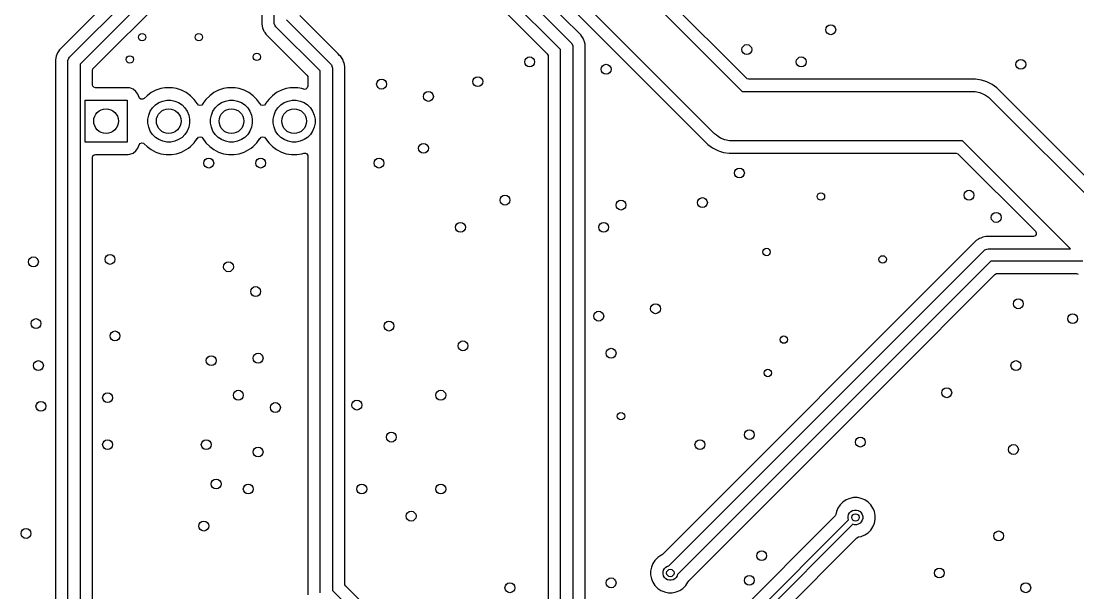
# Model space of a CAD drawing. Extents: x 2.03 to 8.88, y -5.74 to -2.97.
# Drawn here: x 3.709 to 5.394, y -4.796 to -3.884 of the extents above; entities that cross this region are included whole.
import ezdxf

# ---------------------------------------------------------------- set-up
doc = ezdxf.new("R2010")
doc.units = 0
doc.header["$MEASUREMENT"] = 0
doc.layers.add('BLACK', color=7, linetype='CONTINUOUS')

msp = doc.modelspace()

# ---------------------------------------------------------------- linework, layer by layer
at = {"layer": 'BLACK', "linetype": 'CONTINUOUS'}
for p, q in [((3.9058, -3.043), (4.8588, -3.9961)), ((4.8147, -4.0633), (3.8616, -3.1102)), ((4.1422, -3.4187), (4.804, -4.0805)), ((4.1729, -3.5054), (4.5857, -3.9182)), ((4.6017, -3.9064), (4.1908, -3.4955)), ((4.5689, -3.9293), (4.159, -3.5193)), ((4.1233, -3.576), (3.7699, -3.9294)), ((3.7859, -3.9413), (4.1412, -3.586)), ((4.1551, -3.5999), (3.8027, -3.9524)), ((4.2156, -3.6039), (4.5478, -3.936)), ((4.1122, -3.8858), (4.1122, -3.6656)), ((4.8656, -3.9749), (4.5722, -3.6815)), ((3.8239, -3.9591), (4.0842, -3.6988)), ((4.0925, -3.7022), (4.0925, -3.8887)), ((4.2142, -3.9361), (4.153, -3.875)), ((4.0925, -3.8887), (4.0925, -3.8887)), ((4.0925, -3.8887), (4.0925, -3.8887)), ((4.0925, -3.8887), (4.0936, -3.8944)), ((4.1124, -3.8877), (4.1122, -3.8858)), ((4.1139, -3.8913), (4.1124, -3.8877)), ((4.1151, -3.8928), (4.1139, -3.8913)), ((4.1139, -3.8913), (4.1139, -3.8913)), ((4.1855, -3.9632), (4.1151, -3.8928)), ((4.1319, -3.8817), (4.2023, -3.9521)), ((4.0936, -3.8944), (4.0936, -3.8944)), ((4.0936, -3.8944), (4.0959, -3.8998)), ((4.0959, -3.8998), (4.0959, -3.8998)), ((4.0959, -3.8998), (4.0967, -3.9011)), ((4.0967, -3.9011), (4.0972, -3.9018)), ((4.0972, -3.9018), (4.0991, -3.9047)), ((4.0991, -3.9047), (4.0991, -3.9047)), ((4.0991, -3.9047), (4.1643, -3.9699)), ((4.6019, -3.9067), (4.6017, -3.9064)), ((4.6031, -3.9085), (4.6019, -3.9067)), ((4.6049, -3.9112), (4.6031, -3.9085)), ((4.5857, -3.9182), (4.5869, -3.9197)), ((4.5869, -3.9197), (4.5884, -3.9233)), ((4.5884, -3.9233), (4.5884, -3.9233)), ((4.5884, -3.9233), (4.5886, -3.9252)), ((4.5886, -3.9252), (4.5886, -4.9329)), ((4.6052, -3.9119), (4.6049, -3.9112)), ((4.6049, -3.9112), (4.6049, -3.9112)), ((4.6049, -3.9112), (4.6049, -3.9112)), ((4.6054, -3.9124), (4.6052, -3.9119)), ((4.6072, -3.9166), (4.6054, -3.9124)), ((4.608, -3.9207), (4.6072, -3.9166)), ((4.6082, -3.9219), (4.608, -3.9207)), ((4.6083, -3.9223), (4.6082, -3.9219)), ((4.6083, -4.9182), (4.6083, -3.9223)), ((3.7645, -3.9397), (3.7633, -3.9454)), ((3.7667, -3.9343), (3.7645, -3.9397)), ((3.7645, -3.9397), (3.7645, -3.9397)), ((3.7688, -3.9312), (3.7667, -3.9343)), ((3.7699, -3.9294), (3.7688, -3.9312)), ((3.7688, -3.9312), (3.7688, -3.9312)), ((3.7699, -3.9294), (3.7699, -3.9294)), ((3.7832, -3.9464), (3.7847, -3.9428)), ((3.7847, -3.9428), (3.7859, -3.9413)), ((3.7847, -3.9428), (3.7847, -3.9428)), ((4.2164, -3.9384), (4.2142, -3.9361)), ((4.2183, -3.9403), (4.2164, -3.9384)), ((4.2215, -3.9451), (4.2183, -3.9403)), ((4.5478, -3.936), (4.5491, -3.9384)), ((4.5491, -3.9384), (4.5492, -3.9395)), ((4.5492, -3.9395), (4.5492, -4.9399)), ((4.5689, -4.937), (4.5689, -3.9293)), ((3.7633, -3.9454), (3.7633, -3.9454)), ((3.7633, -3.9454), (3.7633, -3.9454)), ((3.7633, -3.9454), (3.7633, -4.9729)), ((3.783, -3.9483), (3.7832, -3.9464)), ((3.783, -4.97), (3.783, -3.9483)), ((3.8027, -3.9524), (3.8027, -4.966)), ((3.8224, -3.9625), (3.8232, -3.9599)), ((3.8232, -3.9599), (3.8239, -3.9591)), ((4.2023, -3.9521), (4.2035, -3.9536)), ((4.2035, -3.9536), (4.2035, -3.9536)), ((4.2035, -3.9536), (4.205, -3.9572)), ((4.205, -3.9572), (4.2052, -3.9591)), ((4.2052, -3.9591), (4.2052, -4.7916)), ((4.2229, -3.9485), (4.2215, -3.9451)), ((4.2215, -3.9451), (4.2215, -3.9451)), ((4.2237, -3.9505), (4.2229, -3.9485)), ((4.2249, -3.9562), (4.2237, -3.9505)), ((4.2237, -3.9505), (4.2237, -3.9505)), ((4.2237, -3.9505), (4.2237, -3.9505)), ((4.2249, -4.7814), (4.2249, -3.9562)), ((3.8224, -3.9853), (3.8224, -3.9625)), ((4.1643, -3.9699), (4.1657, -3.9723)), ((4.1657, -3.9723), (4.1658, -3.9734)), ((4.1658, -3.9734), (4.1658, -3.9877)), ((4.1855, -4.7957), (4.1855, -3.9632)), ((4.8664, -3.9756), (4.8656, -3.9749)), ((4.869, -3.9764), (4.8664, -3.9756)), ((5.231, -3.9764), (4.869, -3.9764)), ((5.2402, -3.9778), (5.231, -3.9764)), ((5.231, -3.9764), (5.231, -3.9764)), ((3.8229, -3.9873), (3.8224, -3.9853)), ((3.8247, -3.9894), (3.8229, -3.9873)), ((3.8273, -3.9901), (3.8247, -3.9894)), ((3.8794, -3.9901), (3.8273, -3.9901)), ((3.8818, -3.9904), (3.8794, -3.9901)), ((3.8794, -3.9901), (3.8794, -3.9901)), ((3.8794, -3.9901), (3.8794, -3.9901)), ((3.8794, -3.9901), (3.8794, -3.9901)), ((3.8871, -3.9924), (3.8818, -3.9904)), ((3.8818, -3.9904), (3.8818, -3.9904)), ((3.8916, -3.9958), (3.8871, -3.9924)), ((3.8871, -3.9924), (3.8871, -3.9924)), ((3.9237, -3.994), (3.9162, -3.9978)), ((3.9316, -3.9914), (3.9237, -3.994)), ((3.938, -3.9904), (3.9316, -3.9914)), ((3.9399, -3.9901), (3.938, -3.9904)), ((3.9483, -3.9901), (3.9399, -3.9901)), ((3.9502, -3.9904), (3.9483, -3.9901)), ((3.9565, -3.9914), (3.9502, -3.9904)), ((3.9645, -3.994), (3.9565, -3.9914)), ((3.9565, -3.9914), (3.9565, -3.9914)), ((3.9565, -3.9914), (3.9565, -3.9914)), ((3.972, -3.9978), (3.9645, -3.994)), ((3.9645, -3.994), (3.9645, -3.994)), ((3.9645, -3.994), (3.9645, -3.994)), ((4.0237, -3.994), (4.0162, -3.9978)), ((4.0316, -3.9914), (4.0237, -3.994)), ((4.038, -3.9904), (4.0316, -3.9914)), ((4.0399, -3.9901), (4.038, -3.9904)), ((4.0483, -3.9901), (4.0399, -3.9901)), ((4.0502, -3.9904), (4.0483, -3.9901)), ((4.0565, -3.9914), (4.0502, -3.9904)), ((4.0645, -3.994), (4.0565, -3.9914)), ((4.0565, -3.9914), (4.0565, -3.9914)), ((4.0565, -3.9914), (4.0565, -3.9914)), ((4.072, -3.9978), (4.0645, -3.994)), ((4.0645, -3.994), (4.0645, -3.994)), ((4.0645, -3.994), (4.0645, -3.994)), ((4.1237, -3.994), (4.1162, -3.9978)), ((4.1316, -3.9914), (4.1237, -3.994)), ((4.138, -3.9904), (4.1316, -3.9914)), ((4.1399, -3.9901), (4.138, -3.9904)), ((4.1483, -3.9901), (4.1399, -3.9901)), ((4.1502, -3.9904), (4.1483, -3.9901)), ((4.1565, -3.9914), (4.1502, -3.9904)), ((4.1594, -3.9924), (4.1565, -3.9914)), ((4.1565, -3.9914), (4.1565, -3.9914)), ((4.1602, -3.9926), (4.1594, -3.9924)), ((4.1629, -3.9922), (4.1602, -3.9926)), ((4.165, -3.9904), (4.1629, -3.9922)), ((4.1658, -3.9877), (4.165, -3.9904)), ((5.2491, -3.9807), (5.2402, -3.9778)), ((5.2573, -3.9849), (5.2491, -3.9807)), ((5.2648, -3.9903), (5.2573, -3.9849)), ((5.2573, -3.9849), (5.2573, -3.9849)), ((5.2649, -3.9904), (5.2648, -3.9903)), ((5.7938, -4.5193), (5.2649, -3.9904)), ((3.8106, -4.0768), (3.8106, -4.0098)), ((3.8106, -4.0098), (3.8776, -4.0098)), ((3.8776, -4.0098), (3.8776, -4.0768)), ((3.895, -4.0003), (3.8916, -3.9958)), ((3.8916, -3.9958), (3.8916, -3.9958)), ((3.897, -4.0055), (3.895, -4.0003)), ((3.895, -4.0003), (3.895, -4.0003)), ((3.8976, -4.0067), (3.897, -4.0055)), ((3.8998, -4.0083), (3.8976, -4.0067)), ((3.9026, -4.0085), (3.8998, -4.0083)), ((3.905, -4.0072), (3.9026, -4.0085)), ((3.9095, -4.0028), (3.905, -4.0072)), ((3.9162, -3.9978), (3.9095, -4.0028)), ((3.9283, -4.0138), (3.9344, -4.0113)), ((3.9344, -4.0113), (3.9408, -4.01)), ((3.9408, -4.01), (3.9474, -4.01)), ((3.9474, -4.01), (3.9538, -4.0113)), ((3.9538, -4.0113), (3.9599, -4.0138)), ((3.9787, -4.0028), (3.972, -3.9978)), ((3.9846, -4.0087), (3.9787, -4.0028)), ((3.9896, -4.0154), (3.9846, -4.0087)), ((4.0035, -4.0087), (3.9986, -4.0154)), ((4.0095, -4.0028), (4.0035, -4.0087)), ((4.0162, -3.9978), (4.0095, -4.0028)), ((4.0283, -4.0138), (4.0344, -4.0113)), ((4.0344, -4.0113), (4.0408, -4.01)), ((4.0408, -4.01), (4.0474, -4.01)), ((4.0474, -4.01), (4.0538, -4.0113)), ((4.0538, -4.0113), (4.0599, -4.0138)), ((4.0787, -4.0028), (4.072, -3.9978)), ((4.0846, -4.0087), (4.0787, -4.0028)), ((4.0896, -4.0154), (4.0846, -4.0087)), ((4.1035, -4.0087), (4.0986, -4.0154)), ((4.1095, -4.0028), (4.1035, -4.0087)), ((4.1162, -3.9978), (4.1095, -4.0028)), ((4.1283, -4.0138), (4.1344, -4.0113)), ((4.1344, -4.0113), (4.1408, -4.01)), ((4.1408, -4.01), (4.1474, -4.01)), ((4.1474, -4.01), (4.1538, -4.0113)), ((4.1538, -4.0113), (4.1599, -4.0138)), ((4.8588, -3.9961), (5.2264, -3.9961)), ((5.2264, -3.9961), (5.2302, -3.9963)), ((5.2302, -3.9963), (5.2378, -3.9978)), ((5.2378, -3.9978), (5.2449, -4.0007)), ((5.2449, -4.0007), (5.2465, -4.0017)), ((5.2465, -4.0017), (5.2514, -4.005)), ((5.2514, -4.005), (5.2542, -4.0076)), ((5.2542, -4.0076), (5.4757, -4.2291)), ((3.9121, -4.0336), (3.9146, -4.0275)), ((3.9146, -4.0275), (3.9182, -4.0221)), ((3.9182, -4.0221), (3.9229, -4.0174)), ((3.9229, -4.0174), (3.9283, -4.0138)), ((3.9599, -4.0138), (3.9653, -4.0174)), ((3.9653, -4.0174), (3.97, -4.0221)), ((3.97, -4.0221), (3.9736, -4.0275)), ((3.9736, -4.0275), (3.9761, -4.0336)), ((3.9897, -4.0158), (3.9896, -4.0154)), ((3.9913, -4.0176), (3.9897, -4.0158)), ((3.9939, -4.0184), (3.9913, -4.0176)), ((3.9966, -4.0178), (3.9939, -4.0184)), ((3.9984, -4.0158), (3.9966, -4.0178)), ((3.9986, -4.0154), (3.9984, -4.0158)), ((4.0121, -4.0336), (4.0146, -4.0275)), ((4.0146, -4.0275), (4.0182, -4.0221)), ((4.0182, -4.0221), (4.0229, -4.0174)), ((4.0229, -4.0174), (4.0283, -4.0138)), ((4.0599, -4.0138), (4.0653, -4.0174)), ((4.0653, -4.0174), (4.07, -4.0221)), ((4.07, -4.0221), (4.0736, -4.0275)), ((4.0736, -4.0275), (4.0761, -4.0336)), ((4.0897, -4.0158), (4.0896, -4.0154)), ((4.0913, -4.0176), (4.0897, -4.0158)), ((4.0939, -4.0184), (4.0913, -4.0176)), ((4.0966, -4.0178), (4.0939, -4.0184)), ((4.0984, -4.0158), (4.0966, -4.0178)), ((4.0986, -4.0154), (4.0984, -4.0158)), ((4.1121, -4.0336), (4.1146, -4.0275)), ((4.1146, -4.0275), (4.1182, -4.0221)), ((4.1182, -4.0221), (4.1229, -4.0174)), ((4.1229, -4.0174), (4.1283, -4.0138)), ((4.1599, -4.0138), (4.1653, -4.0174)), ((4.1653, -4.0174), (4.17, -4.0221)), ((4.17, -4.0221), (4.1736, -4.0275)), ((4.1736, -4.0275), (4.1761, -4.0336)), ((3.9108, -4.04), (3.9121, -4.0336)), ((3.9108, -4.0466), (3.9108, -4.04)), ((3.9761, -4.0336), (3.9774, -4.04)), ((3.9774, -4.04), (3.9774, -4.0466)), ((4.0108, -4.04), (4.0121, -4.0336)), ((4.0108, -4.0466), (4.0108, -4.04)), ((4.0761, -4.0336), (4.0774, -4.04)), ((4.0774, -4.04), (4.0774, -4.0466)), ((4.1108, -4.04), (4.1121, -4.0336)), ((4.1108, -4.0466), (4.1108, -4.04)), ((4.1761, -4.0336), (4.1774, -4.04)), ((4.1774, -4.04), (4.1774, -4.0466)), ((3.9121, -4.053), (3.9108, -4.0466)), ((3.9146, -4.0591), (3.9121, -4.053)), ((3.9182, -4.0645), (3.9146, -4.0591)), ((3.9736, -4.0591), (3.97, -4.0645)), ((3.9761, -4.053), (3.9736, -4.0591)), ((3.9774, -4.0466), (3.9761, -4.053)), ((4.0121, -4.053), (4.0108, -4.0466)), ((4.0146, -4.0591), (4.0121, -4.053)), ((4.0182, -4.0645), (4.0146, -4.0591)), ((4.0736, -4.0591), (4.07, -4.0645)), ((4.0761, -4.053), (4.0736, -4.0591)), ((4.0774, -4.0466), (4.0761, -4.053)), ((4.1121, -4.053), (4.1108, -4.0466)), ((4.1146, -4.0591), (4.1121, -4.053)), ((4.1182, -4.0645), (4.1146, -4.0591)), ((4.1736, -4.0591), (4.17, -4.0645)), ((4.1761, -4.053), (4.1736, -4.0591)), ((4.1774, -4.0466), (4.1761, -4.053)), ((3.8776, -4.0768), (3.8106, -4.0768)), ((3.8986, -4.0789), (3.9012, -4.078)), ((3.9012, -4.078), (3.9039, -4.0786)), ((3.9039, -4.0786), (3.905, -4.0794)), ((3.9229, -4.0692), (3.9182, -4.0645)), ((3.9283, -4.0728), (3.9229, -4.0692)), ((3.9344, -4.0753), (3.9283, -4.0728)), ((3.9408, -4.0766), (3.9344, -4.0753)), ((3.9474, -4.0766), (3.9408, -4.0766)), ((3.9538, -4.0753), (3.9474, -4.0766)), ((3.9599, -4.0728), (3.9538, -4.0753)), ((3.9653, -4.0692), (3.9599, -4.0728)), ((3.97, -4.0645), (3.9653, -4.0692)), ((3.9787, -4.0839), (3.9846, -4.0779)), ((3.9846, -4.0779), (3.9896, -4.0712)), ((3.9846, -4.0779), (3.9846, -4.0779)), ((3.9846, -4.0779), (3.9846, -4.0779)), ((3.9896, -4.0712), (3.9897, -4.0708)), ((3.9896, -4.0712), (3.9896, -4.0712)), ((3.9896, -4.0712), (3.9896, -4.0712)), ((3.9897, -4.0708), (3.9916, -4.0688)), ((3.9916, -4.0688), (3.9943, -4.0682)), ((3.9943, -4.0682), (3.9969, -4.0691)), ((3.9969, -4.0691), (3.9984, -4.0708)), ((3.9984, -4.0708), (3.9986, -4.0711)), ((3.9986, -4.0711), (3.9986, -4.0712)), ((3.9986, -4.0712), (4.0035, -4.0779)), ((4.0035, -4.0779), (4.0095, -4.0839)), ((4.0229, -4.0692), (4.0182, -4.0645)), ((4.0283, -4.0728), (4.0229, -4.0692)), ((4.0344, -4.0753), (4.0283, -4.0728)), ((4.0408, -4.0766), (4.0344, -4.0753)), ((4.0474, -4.0766), (4.0408, -4.0766)), ((4.0538, -4.0753), (4.0474, -4.0766)), ((4.0599, -4.0728), (4.0538, -4.0753)), ((4.0653, -4.0692), (4.0599, -4.0728)), ((4.07, -4.0645), (4.0653, -4.0692)), ((4.0787, -4.0839), (4.0846, -4.0779)), ((4.0846, -4.0779), (4.0896, -4.0712)), ((4.0846, -4.0779), (4.0846, -4.0779)), ((4.0846, -4.0779), (4.0846, -4.0779)), ((4.0896, -4.0712), (4.0897, -4.0708)), ((4.0896, -4.0712), (4.0896, -4.0712)), ((4.0896, -4.0712), (4.0896, -4.0712)), ((4.0897, -4.0708), (4.0916, -4.0688)), ((4.0916, -4.0688), (4.0943, -4.0682)), ((4.0943, -4.0682), (4.0969, -4.0691)), ((4.0969, -4.0691), (4.0984, -4.0708)), ((4.0984, -4.0708), (4.0986, -4.0711)), ((4.0986, -4.0711), (4.0986, -4.0712)), ((4.0986, -4.0712), (4.1035, -4.0779)), ((4.1035, -4.0779), (4.1095, -4.0839)), ((4.1229, -4.0692), (4.1182, -4.0645)), ((4.1283, -4.0728), (4.1229, -4.0692)), ((4.1344, -4.0753), (4.1283, -4.0728)), ((4.1408, -4.0766), (4.1344, -4.0753)), ((4.1474, -4.0766), (4.1408, -4.0766)), ((4.1538, -4.0753), (4.1474, -4.0766)), ((4.1599, -4.0728), (4.1538, -4.0753)), ((4.1653, -4.0692), (4.1599, -4.0728)), ((4.17, -4.0645), (4.1653, -4.0692)), ((4.8175, -4.0659), (4.8147, -4.0633)), ((4.8202, -4.0676), (4.8175, -4.0659)), ((4.824, -4.0702), (4.8202, -4.0676)), ((4.8311, -4.0731), (4.824, -4.0702)), ((4.8387, -4.0746), (4.8311, -4.0731)), ((4.8425, -4.0748), (4.8387, -4.0746)), ((5.2101, -4.0748), (4.8425, -4.0748)), ((5.3823, -4.247), (5.2101, -4.0748)), ((3.8818, -4.0962), (3.8871, -4.0942)), ((3.8871, -4.0942), (3.8916, -4.0908)), ((3.8916, -4.0908), (3.895, -4.0863)), ((3.895, -4.0863), (3.897, -4.0811)), ((3.897, -4.0811), (3.8986, -4.0789)), ((3.905, -4.0794), (3.9095, -4.0839)), ((3.9095, -4.0839), (3.9162, -4.0888)), ((3.9162, -4.0888), (3.9162, -4.0888)), ((3.9162, -4.0888), (3.9162, -4.0888)), ((3.9162, -4.0888), (3.9237, -4.0926)), ((3.9237, -4.0926), (3.9316, -4.0952)), ((3.9316, -4.0952), (3.9399, -4.0965)), ((3.9483, -4.0965), (3.9565, -4.0952)), ((3.9565, -4.0952), (3.9645, -4.0926)), ((3.9645, -4.0926), (3.972, -4.0888)), ((3.972, -4.0888), (3.9754, -4.0863)), ((3.9754, -4.0863), (3.9787, -4.0839)), ((3.9787, -4.0839), (3.9787, -4.0839)), ((3.9787, -4.0839), (3.9787, -4.0839)), ((4.0095, -4.0839), (4.0162, -4.0888)), ((4.0162, -4.0888), (4.0162, -4.0888)), ((4.0162, -4.0888), (4.0162, -4.0888)), ((4.0162, -4.0888), (4.0237, -4.0926)), ((4.0237, -4.0926), (4.0316, -4.0952)), ((4.0316, -4.0952), (4.0399, -4.0965)), ((4.0483, -4.0965), (4.0565, -4.0952)), ((4.0565, -4.0952), (4.0645, -4.0926)), ((4.0645, -4.0926), (4.072, -4.0888)), ((4.072, -4.0888), (4.0754, -4.0863)), ((4.0754, -4.0863), (4.0787, -4.0839)), ((4.0787, -4.0839), (4.0787, -4.0839)), ((4.0787, -4.0839), (4.0787, -4.0839)), ((4.1095, -4.0839), (4.1162, -4.0888)), ((4.1162, -4.0888), (4.1162, -4.0888)), ((4.1162, -4.0888), (4.1162, -4.0888)), ((4.1162, -4.0888), (4.1237, -4.0926)), ((4.1237, -4.0926), (4.1316, -4.0952)), ((4.1316, -4.0952), (4.1399, -4.0965)), ((4.1483, -4.0965), (4.1565, -4.0952)), ((4.1565, -4.0952), (4.1594, -4.0942)), ((4.1594, -4.0942), (4.1621, -4.0942)), ((4.1621, -4.0942), (4.1645, -4.0956)), ((4.804, -4.0805), (4.8116, -4.086)), ((4.8116, -4.086), (4.8155, -4.088)), ((4.8155, -4.088), (4.8198, -4.0902)), ((4.8198, -4.0902), (4.8198, -4.0902)), ((4.8198, -4.0902), (4.8198, -4.0902)), ((4.8198, -4.0902), (4.8224, -4.091)), ((4.8224, -4.091), (4.8287, -4.0931)), ((4.8287, -4.0931), (4.8379, -4.0945)), ((4.8379, -4.0945), (4.8379, -4.0945)), ((4.8379, -4.0945), (5.1999, -4.0945)), ((5.1999, -4.0945), (5.2025, -4.0953)), ((5.2025, -4.0953), (5.2033, -4.0959)), ((3.8224, -4.1014), (3.8232, -4.0987)), ((3.8224, -4.9558), (3.8224, -4.1014)), ((3.8232, -4.0987), (3.8253, -4.0969)), ((3.8253, -4.0969), (3.8273, -4.0965)), ((3.8273, -4.0965), (3.8794, -4.0965)), ((3.8794, -4.0965), (3.8818, -4.0962)), ((3.8794, -4.0965), (3.8794, -4.0965)), ((3.9399, -4.0965), (3.9399, -4.0965)), ((3.9399, -4.0965), (3.9483, -4.0965)), ((3.9483, -4.0965), (3.9483, -4.0965)), ((4.0399, -4.0965), (4.0399, -4.0965)), ((4.0399, -4.0965), (4.0483, -4.0965)), ((4.0483, -4.0965), (4.0483, -4.0965)), ((4.1399, -4.0965), (4.1399, -4.0965)), ((4.1399, -4.0965), (4.1483, -4.0965)), ((4.1483, -4.0965), (4.1483, -4.0965)), ((4.1645, -4.0956), (4.1657, -4.0981)), ((4.1657, -4.0981), (4.1658, -4.0989)), ((4.1658, -4.0989), (4.1658, -4.7986)), ((5.2033, -4.0959), (5.3264, -4.219)), ((5.2392, -4.2298), (5.237, -4.2307)), ((5.2424, -4.2285), (5.2392, -4.2298)), ((5.2392, -4.2298), (5.2392, -4.2298)), ((5.2471, -4.2275), (5.2424, -4.2285)), ((5.2424, -4.2285), (5.2424, -4.2285)), ((5.2424, -4.2285), (5.2424, -4.2285)), ((5.2481, -4.2273), (5.2471, -4.2275)), ((5.2471, -4.2275), (5.2471, -4.2275)), ((5.323, -4.2273), (5.2481, -4.2273)), ((5.3233, -4.2273), (5.323, -4.2273)), ((5.3259, -4.2264), (5.3233, -4.2273)), ((5.3275, -4.2242), (5.3259, -4.2264)), ((5.3264, -4.219), (5.3277, -4.2214)), ((5.3277, -4.2214), (5.3275, -4.2242)), ((5.2321, -4.2339), (4.7317, -4.7344)), ((5.2357, -4.2315), (5.2321, -4.2339)), ((5.2321, -4.2339), (5.2321, -4.2339)), ((5.237, -4.2307), (5.2357, -4.2315)), ((5.2455, -4.2487), (5.2491, -4.2472)), ((5.2491, -4.2472), (5.251, -4.247)), ((5.2491, -4.2472), (5.2491, -4.2472)), ((5.251, -4.247), (5.3823, -4.247)), ((4.7416, -4.7523), (5.244, -4.2499)), ((5.244, -4.2499), (5.2455, -4.2487)), ((5.2551, -4.2667), (4.7556, -4.7662)), ((5.402, -4.2667), (5.2551, -4.2667)), ((5.0897, -4.46), (5.2618, -4.2879)), ((5.2618, -4.2879), (5.2642, -4.2865)), ((5.2642, -4.2865), (5.2652, -4.2864)), ((5.2652, -4.2864), (5.3918, -4.2864)), ((5.3918, -4.2864), (5.3945, -4.2872)), ((4.7735, -4.7762), (5.0897, -4.46)), ((5.0193, -4.6507), (5.0149, -4.6551)), ((5.0244, -4.6473), (5.0193, -4.6507)), ((5.0193, -4.6507), (5.0193, -4.6507)), ((5.0302, -4.6449), (5.0244, -4.6473)), ((5.0244, -4.6473), (5.0244, -4.6473)), ((5.0363, -4.6437), (5.0302, -4.6449)), ((5.0302, -4.6449), (5.0302, -4.6449)), ((5.0425, -4.6437), (5.0363, -4.6437)), ((5.0363, -4.6437), (5.0363, -4.6437)), ((5.0486, -4.6449), (5.0425, -4.6437)), ((5.0425, -4.6437), (5.0425, -4.6437)), ((5.0543, -4.6473), (5.0486, -4.6449)), ((5.0486, -4.6449), (5.0486, -4.6449)), ((5.0595, -4.6507), (5.0543, -4.6473)), ((5.0543, -4.6473), (5.0543, -4.6473)), ((5.0638, -4.6551), (5.0595, -4.6507)), ((5.0595, -4.6507), (5.0595, -4.6507)), ((5.0091, -4.666), (5.0082, -4.6704)), ((5.0114, -4.6603), (5.0091, -4.666)), ((5.0091, -4.666), (5.0091, -4.666)), ((5.0149, -4.6551), (5.0114, -4.6603)), ((5.0114, -4.6603), (5.0114, -4.6603)), ((5.0149, -4.6551), (5.0149, -4.6551)), ((5.0285, -4.6707), (5.03, -4.668)), ((5.03, -4.668), (5.0322, -4.6658)), ((5.0322, -4.6658), (5.0349, -4.6643)), ((5.0349, -4.6643), (5.0378, -4.6635)), ((5.0378, -4.6635), (5.0409, -4.6635)), ((5.0409, -4.6635), (5.0439, -4.6643)), ((5.0439, -4.6643), (5.0466, -4.6658)), ((5.0466, -4.6658), (5.0487, -4.668)), ((5.0487, -4.668), (5.0503, -4.6707)), ((5.0673, -4.6603), (5.0638, -4.6551)), ((5.0638, -4.6551), (5.0638, -4.6551)), ((5.068, -4.6619), (5.0673, -4.6603)), ((5.0673, -4.6603), (5.0673, -4.6603)), ((5.0697, -4.666), (5.068, -4.6619)), ((5.0703, -4.6692), (5.0697, -4.666)), ((5.0069, -4.6729), (4.7846, -4.8952)), ((4.7913, -4.9163), (5.0283, -4.6793)), ((5.0082, -4.6704), (5.0069, -4.6728)), ((5.0069, -4.6728), (5.0069, -4.6729)), ((5.0277, -4.6737), (5.0285, -4.6707)), ((5.0277, -4.6767), (5.0277, -4.6737)), ((5.0283, -4.6793), (5.0277, -4.6767)), ((5.0466, -4.6846), (5.0439, -4.6861)), ((5.0487, -4.6824), (5.0466, -4.6846)), ((5.0503, -4.6797), (5.0487, -4.6824)), ((5.0503, -4.6707), (5.0511, -4.6737)), ((5.0511, -4.6767), (5.0503, -4.6797)), ((5.0511, -4.6737), (5.0511, -4.6767)), ((5.0673, -4.6901), (5.0697, -4.6844)), ((5.0697, -4.6844), (5.0709, -4.6783)), ((5.0709, -4.6721), (5.0703, -4.6692)), ((5.0709, -4.6783), (5.0709, -4.6721)), ((5.0709, -4.6721), (5.0709, -4.6721)), ((5.0709, -4.6721), (5.0709, -4.6721)), ((5.0353, -4.6862), (4.7968, -4.9247)), ((5.0378, -4.6869), (5.0353, -4.6862)), ((5.0409, -4.6869), (5.0378, -4.6869)), ((5.0439, -4.6861), (5.0409, -4.6869)), ((5.0543, -4.7031), (5.0595, -4.6997)), ((5.0595, -4.6997), (5.0638, -4.6953)), ((5.0638, -4.6953), (5.0673, -4.6901)), ((4.8127, -4.9367), (5.0417, -4.7077)), ((5.0417, -4.7077), (5.0441, -4.7064)), ((5.0441, -4.7064), (5.0442, -4.7064)), ((5.0442, -4.7064), (5.0486, -4.7055)), ((5.0486, -4.7055), (5.0541, -4.7032)), ((5.0541, -4.7032), (5.0543, -4.7031)), ((5.0543, -4.7031), (5.0543, -4.7031)), ((5.0543, -4.7031), (5.0543, -4.7031)), ((4.7292, -4.7359), (4.724, -4.7393)), ((4.7301, -4.7355), (4.7292, -4.7359)), ((4.7292, -4.7359), (4.7292, -4.7359)), ((4.7317, -4.7344), (4.7301, -4.7355)), ((4.7162, -4.7489), (4.7138, -4.7546)), ((4.7196, -4.7437), (4.7162, -4.7489)), ((4.7162, -4.7489), (4.7162, -4.7489)), ((4.724, -4.7393), (4.7196, -4.7437)), ((4.7196, -4.7437), (4.7196, -4.7437)), ((4.724, -4.7393), (4.724, -4.7393)), ((4.7369, -4.7544), (4.7396, -4.7529)), ((4.7396, -4.7529), (4.7416, -4.7523)), ((4.7138, -4.7546), (4.7126, -4.7607)), ((4.7126, -4.7607), (4.7126, -4.7669)), ((4.7126, -4.7669), (4.7138, -4.773)), ((4.7138, -4.7546), (4.7138, -4.7546)), ((4.7324, -4.7622), (4.7332, -4.7593)), ((4.7324, -4.7653), (4.7324, -4.7622)), ((4.7332, -4.7683), (4.7324, -4.7653)), ((4.7332, -4.7593), (4.7347, -4.7566)), ((4.7347, -4.771), (4.7332, -4.7683)), ((4.7347, -4.7566), (4.7369, -4.7544)), ((4.755, -4.7683), (4.7535, -4.771)), ((4.7556, -4.7662), (4.755, -4.7683)), ((4.225, -4.7825), (4.2249, -4.7814)), ((4.2263, -4.7849), (4.225, -4.7825)), ((4.8845, -5.4431), (4.2263, -4.7849)), ((4.7138, -4.773), (4.7138, -4.773)), ((4.7138, -4.773), (4.7162, -4.7787)), ((4.7162, -4.7787), (4.7162, -4.7787)), ((4.7162, -4.7787), (4.7196, -4.7839)), ((4.7196, -4.7839), (4.7196, -4.7839)), ((4.7196, -4.7839), (4.724, -4.7883)), ((4.7369, -4.7731), (4.7347, -4.771)), ((4.7396, -4.7747), (4.7369, -4.7731)), ((4.7426, -4.7755), (4.7396, -4.7747)), ((4.7456, -4.7755), (4.7426, -4.7755)), ((4.7486, -4.7747), (4.7456, -4.7755)), ((4.7513, -4.7731), (4.7486, -4.7747)), ((4.7535, -4.771), (4.7513, -4.7731)), ((4.7642, -4.7883), (4.7686, -4.7839)), ((4.7686, -4.7839), (4.772, -4.7787)), ((4.772, -4.7787), (4.7724, -4.7778)), ((4.7724, -4.7778), (4.7735, -4.7762)), ((4.2052, -4.7916), (4.8745, -5.461)), ((4.724, -4.7883), (4.724, -4.7883)), ((4.724, -4.7883), (4.7292, -4.7917)), ((4.7292, -4.7917), (4.7292, -4.7917)), ((4.7292, -4.7917), (4.7335, -4.7935)), ((4.7335, -4.7935), (4.7349, -4.7941)), ((4.7349, -4.7941), (4.741, -4.7953)), ((4.741, -4.7953), (4.741, -4.7953)), ((4.741, -4.7953), (4.741, -4.7953)), ((4.741, -4.7953), (4.7472, -4.7953)), ((4.7472, -4.7953), (4.7533, -4.7941)), ((4.7472, -4.7953), (4.7472, -4.7953)), ((4.7533, -4.7941), (4.759, -4.7917)), ((4.759, -4.7917), (4.7642, -4.7883))]:
    msp.add_line(p, q, dxfattribs=at)
at = {"layer": 'BLACK'}
for centre, radius in [((5, -3.8976), 0.00787), ((3.9016, -3.9094), 0.00591), ((3.9921, -3.9094), 0.00591), ((4.8661, -3.9291), 0.00787), ((3.8819, -3.9449), 0.00591), ((4.0846, -3.9409), 0.00591), ((4.5197, -3.9488), 0.00787), ((4.9528, -3.9488), 0.00787), ((4.6417, -3.9606), 0.00787), ((5.3031, -3.9528), 0.00787), ((4.2835, -3.9843), 0.00787), ((4.437, -3.9803), 0.00787), ((4.3583, -4.0039), 0.00787), ((3.8441, -4.0433), 0.0197), ((3.9441, -4.0433), 0.0197), ((4.0441, -4.0433), 0.0197), ((4.1441, -4.0433), 0.0197), ((4.3504, -4.0866), 0.00787), ((4.0079, -4.1102), 0.00787), ((4.0906, -4.1102), 0.00787), ((4.2795, -4.1102), 0.00787), ((4.8543, -4.126), 0.00787), ((4.4803, -4.1693), 0.00787), ((4.9843, -4.1634), 0.00591), ((5.2205, -4.1614), 0.00787), ((4.6654, -4.1772), 0.00787), ((4.7953, -4.1732), 0.00787), ((5.2638, -4.1969), 0.00787), ((4.4094, -4.2126), 0.00787), ((4.6378, -4.2126), 0.00787), ((4.8976, -4.252), 0.00591), ((3.7283, -4.2677), 0.00787), ((3.8504, -4.2638), 0.00787), ((5.0827, -4.2638), 0.00591), ((4.0394, -4.2756), 0.00787), ((4.0827, -4.315), 0.00787), ((5.2992, -4.3346), 0.00787), ((4.6299, -4.3543), 0.00787), ((4.7205, -4.3425), 0.00787), ((3.7323, -4.3661), 0.00787), ((4.2953, -4.3701), 0.00787), ((5.3858, -4.3583), 0.00787), ((3.8583, -4.3858), 0.00787), ((4.4134, -4.4016), 0.00787), ((4.9252, -4.3917), 0.00591), ((4.0866, -4.4213), 0.00787), ((4.6496, -4.4134), 0.00787), ((3.7362, -4.4331), 0.00787), ((4.0118, -4.4252), 0.00787), ((5.2953, -4.4331), 0.00787), ((4.8996, -4.4449), 0.00591), ((3.8465, -4.4843), 0.00787), ((4.0551, -4.4803), 0.00787), ((4.378, -4.4803), 0.00787), ((5.185, -4.4764), 0.00787), ((3.7402, -4.498), 0.00787), ((4.1142, -4.5), 0.00787), ((4.2441, -4.4961), 0.00787), ((4.6654, -4.5138), 0.00591), ((4.2992, -4.5472), 0.00787), ((4.8701, -4.5433), 0.00787), ((5.0472, -4.5551), 0.00787), ((3.8465, -4.5591), 0.00787), ((4.0039, -4.5591), 0.00787), ((4.0866, -4.5709), 0.00787), ((4.7913, -4.5591), 0.00787), ((5.2913, -4.5669), 0.00787), ((4.0197, -4.622), 0.00787), ((4.0709, -4.6299), 0.00787), ((4.252, -4.6299), 0.00787), ((4.378, -4.6299), 0.00787), ((4.3307, -4.6732), 0.00787), ((4, -4.689), 0.00787), ((5.0394, -4.6752), 0.00591), ((3.7165, -4.7008), 0.00787), ((5.2677, -4.7047), 0.00787), ((4.8898, -4.7362), 0.00787), ((4.7441, -4.7638), 0.00591), ((4.8701, -4.7756), 0.00787), ((5.1732, -4.7638), 0.00787), ((4.4882, -4.7874), 0.00787), ((4.6496, -4.7795), 0.00787), ((5.311, -4.7874), 0.00787)]:
    msp.add_circle(centre, radius, dxfattribs=at)
at = {"layer": 'WHITE'}
for centre, radius in [((5, -3.8976), 0.00787), ((3.9016, -3.9094), 0.00591), ((3.9921, -3.9094), 0.00591), ((4.8661, -3.9291), 0.00787), ((3.8819, -3.9449), 0.00591), ((4.0846, -3.9409), 0.00591), ((4.5197, -3.9488), 0.00787), ((4.9528, -3.9488), 0.00787), ((4.6417, -3.9606), 0.00787), ((5.3031, -3.9528), 0.00787), ((4.2835, -3.9843), 0.00787), ((4.437, -3.9803), 0.00787), ((4.3583, -4.0039), 0.00787), ((3.8441, -4.0433), 0.0197), ((3.9441, -4.0433), 0.0197), ((4.0441, -4.0433), 0.0197), ((4.1441, -4.0433), 0.0197), ((4.3504, -4.0866), 0.00787), ((4.0079, -4.1102), 0.00787), ((4.0906, -4.1102), 0.00787), ((4.2795, -4.1102), 0.00787), ((4.8543, -4.126), 0.00787), ((4.4803, -4.1693), 0.00787), ((4.9843, -4.1634), 0.00591), ((5.2205, -4.1614), 0.00787), ((4.6654, -4.1772), 0.00787), ((4.7953, -4.1732), 0.00787), ((5.2638, -4.1969), 0.00787), ((4.4094, -4.2126), 0.00787), ((4.6378, -4.2126), 0.00787), ((4.8976, -4.252), 0.00591), ((3.7283, -4.2677), 0.00787), ((3.8504, -4.2638), 0.00787), ((5.0827, -4.2638), 0.00591), ((4.0394, -4.2756), 0.00787), ((4.0827, -4.315), 0.00787), ((5.2992, -4.3346), 0.00787), ((4.6299, -4.3543), 0.00787), ((4.7205, -4.3425), 0.00787), ((3.7323, -4.3661), 0.00787), ((4.2953, -4.3701), 0.00787), ((5.3858, -4.3583), 0.00787), ((3.8583, -4.3858), 0.00787), ((4.4134, -4.4016), 0.00787), ((4.9252, -4.3917), 0.00591), ((4.0866, -4.4213), 0.00787), ((4.6496, -4.4134), 0.00787), ((3.7362, -4.4331), 0.00787), ((4.0118, -4.4252), 0.00787), ((5.2953, -4.4331), 0.00787), ((4.8996, -4.4449), 0.00591), ((3.8465, -4.4843), 0.00787), ((4.0551, -4.4803), 0.00787), ((4.378, -4.4803), 0.00787), ((5.185, -4.4764), 0.00787), ((3.7402, -4.498), 0.00787), ((4.1142, -4.5), 0.00787), ((4.2441, -4.4961), 0.00787), ((4.6654, -4.5138), 0.00591), ((4.2992, -4.5472), 0.00787), ((4.8701, -4.5433), 0.00787), ((5.0472, -4.5551), 0.00787), ((3.8465, -4.5591), 0.00787), ((4.0039, -4.5591), 0.00787), ((4.0866, -4.5709), 0.00787), ((4.7913, -4.5591), 0.00787), ((5.2913, -4.5669), 0.00787), ((4.0197, -4.622), 0.00787), ((4.0709, -4.6299), 0.00787), ((4.252, -4.6299), 0.00787), ((4.378, -4.6299), 0.00787), ((4.3307, -4.6732), 0.00787), ((4, -4.689), 0.00787), ((5.0394, -4.6752), 0.00591), ((3.7165, -4.7008), 0.00787), ((5.2677, -4.7047), 0.00787), ((4.8898, -4.7362), 0.00787), ((4.7441, -4.7638), 0.00591), ((4.8701, -4.7756), 0.00787), ((5.1732, -4.7638), 0.00787), ((4.4882, -4.7874), 0.00787), ((4.6496, -4.7795), 0.00787), ((5.311, -4.7874), 0.00787)]:
    msp.add_circle(centre, radius, dxfattribs=at)

doc.saveas('drawing.dxf')
